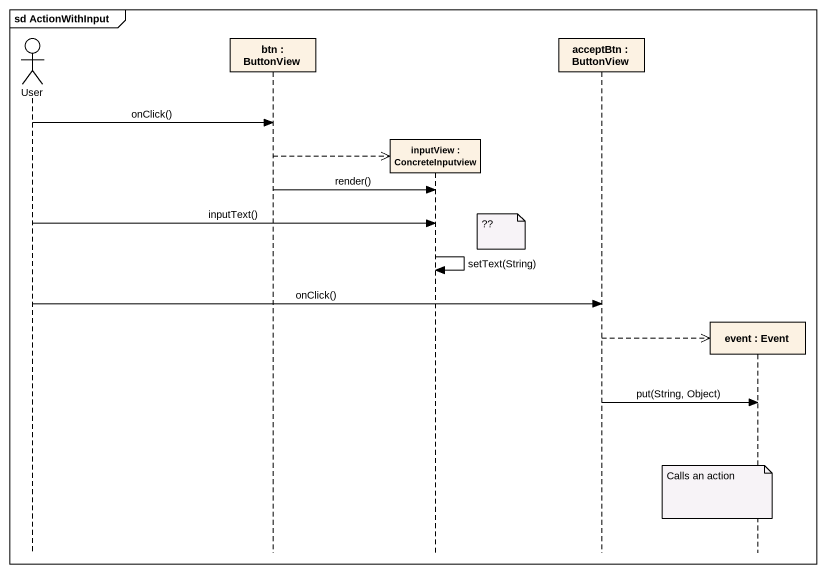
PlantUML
@startuml
mainframe sd ActionWithInput
hide footbox
actor User
participant "btn : ButtonView" as btn
participant "inputView : ConcreteInputview" as inputView
participant "acceptBtn : ButtonView" as acceptBtn
participant "event : Event" as event

User -> btn : onClick()
btn -->> inputView **
btn -> inputView : render()
User -> inputView : inputText()
note right of inputView : ??
inputView -> inputView : setText(String)
User -> acceptBtn : onClick()
acceptBtn -->> event **
acceptBtn -> event : put(String, Object)
note over event : Calls an action
@enduml
